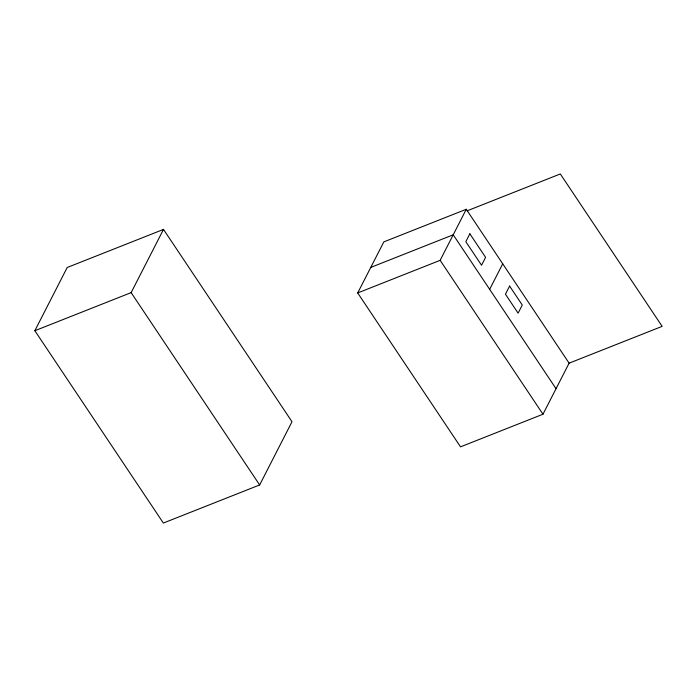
<?xml version="1.0" encoding="UTF-8"?>
<svg xmlns="http://www.w3.org/2000/svg" width="697" height="697" viewBox="0 0 697 697"><rect width="100%" height="100%" fill="white"/><g stroke="black" fill="none" stroke-linecap="round" stroke-linejoin="round"><path stroke-width="1.05" d="M34.85 330.718L67.2 267.5L163.499 229.409L291.999 421.729L259.65 484.955L163.359 523.046L34.85 330.718L131.141 292.627L163.499 229.409M357.7 292.949L383.829 241.885L466.276 209.274L569.109 363.163L542.98 414.227L460.525 446.847L357.7 292.949L440.147 260.329L466.276 209.274M489.66 289.342L502.72 263.815M467.278 210.764L560.318 173.954L662.15 326.362L569.109 363.163M370.76 267.413L453.216 234.802L556.04 388.699M440.147 260.329L542.98 414.227M131.141 292.627L259.65 484.955M469.856 233.809L465.823 241.693L481.557 265.243L485.591 257.359L469.856 233.809M509.612 286.075L505.447 294.204L518.106 313.153L522.271 305.025L509.612 286.075"/></g></svg>
